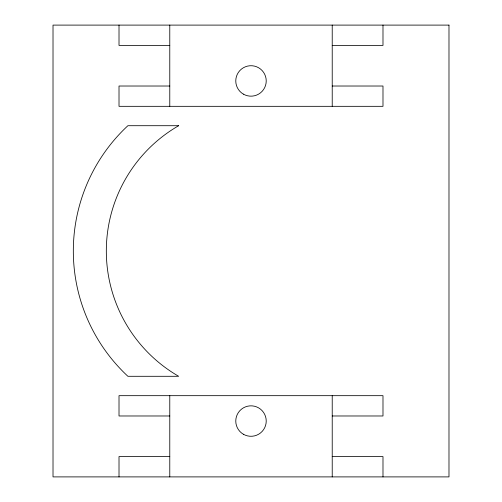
<?xml version="1.0" encoding="UTF-8"?>
<svg xmlns="http://www.w3.org/2000/svg" width="502" height="502" viewBox="0 0 502 502"><rect width="100%" height="100%" fill="white"/><g stroke="black" fill="none" stroke-linecap="round" stroke-linejoin="round"><path stroke-width="0.75" d="M169.776 45.406L119.012 45.406L119.012 25.1M332.224 45.406L382.988 45.406L382.988 25.1M169.776 86.018L119.012 86.018L119.012 106.324L382.988 106.324L382.988 86.018L332.224 86.018M169.776 415.982L119.012 415.982L119.012 395.676L382.988 395.676L382.988 415.982L332.224 415.982M169.776 456.594L119.012 456.594L119.012 476.9M332.224 456.594L382.988 456.594L382.988 476.9M332.224 25.1L332.224 106.324M332.224 395.676L332.224 476.9M169.776 25.1L169.776 106.324M169.776 395.676L169.776 476.9M448.983 25.1L53.017 25.1L53.017 476.9L448.983 476.9L448.983 25.1M178.662 125.707L127.897 125.707A171.119 171.119 0 0 0 127.897 376.293L178.662 376.293A144.676 144.676 0 0 1 178.662 125.707M243.388 434.249A15.229 15.229 0 0 0 266.229 421.059A15.229 15.229 0 0 0 243.388 407.869A15.229 15.229 0 0 0 243.388 434.249M243.388 94.131A15.229 15.229 0 0 0 266.229 80.941A15.229 15.229 0 0 0 243.388 67.751A15.229 15.229 0 0 0 243.388 94.131"/></g></svg>
